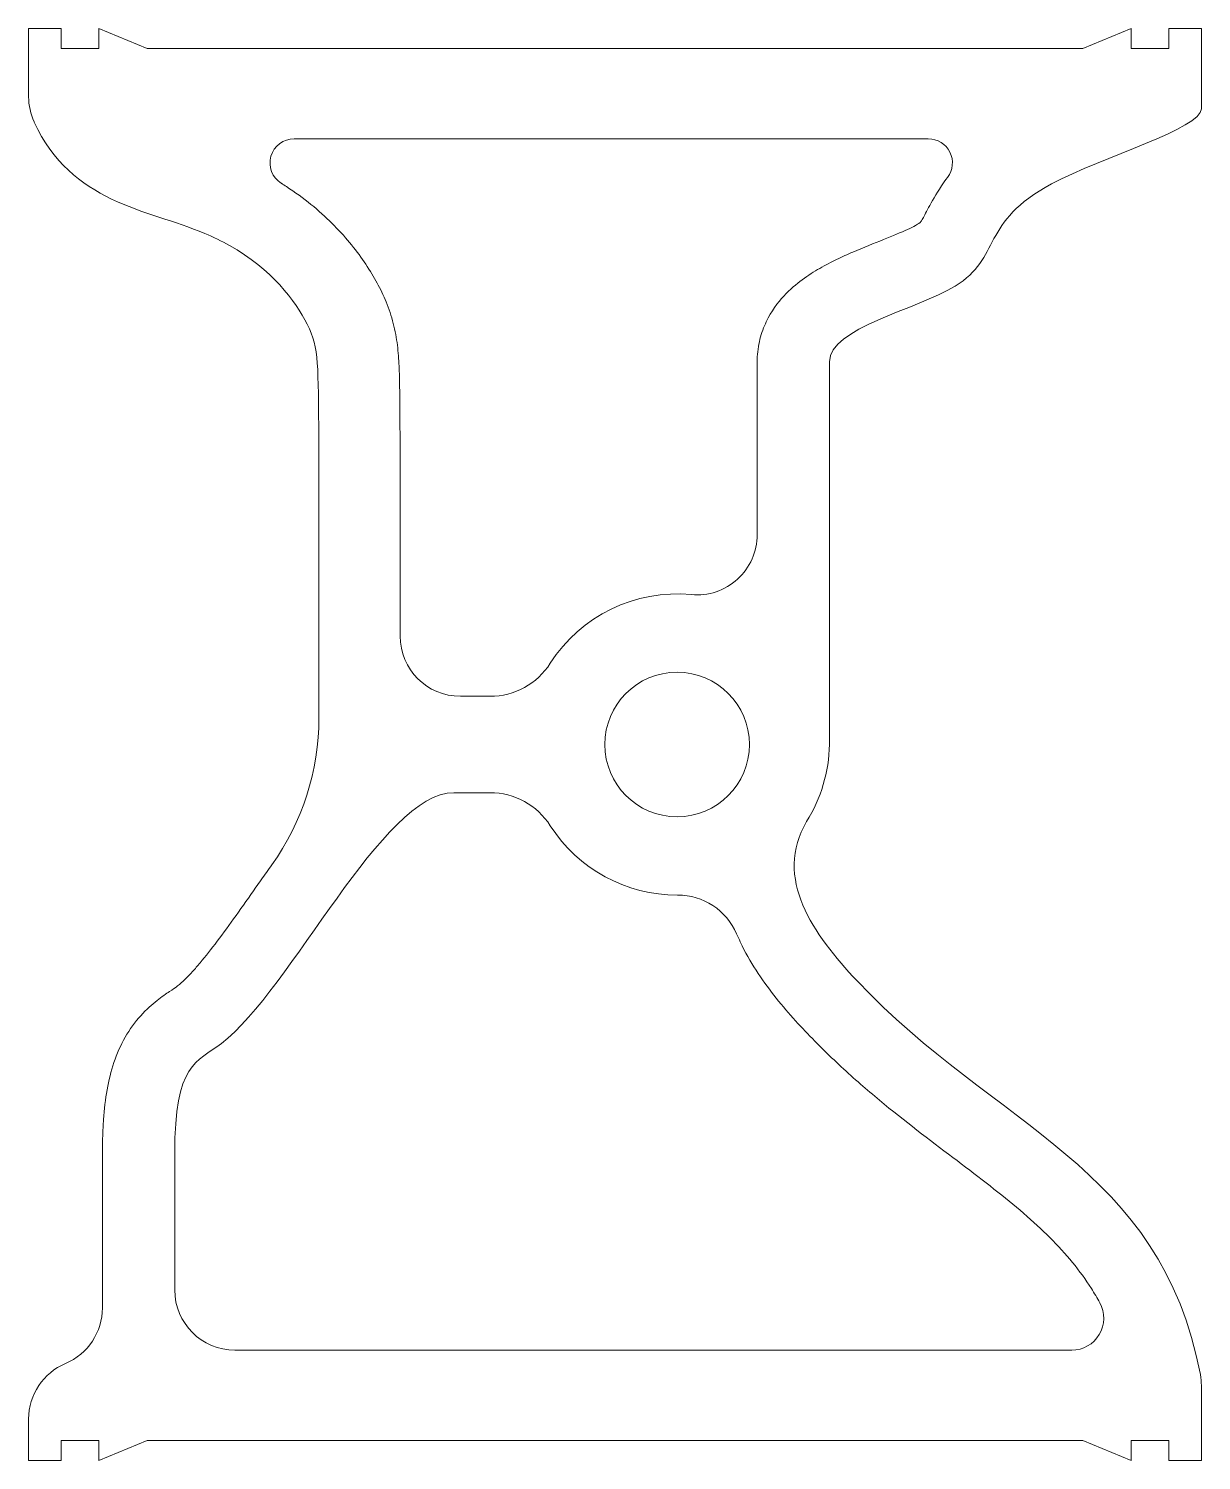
# Model space of a CAD drawing. Header units: inches. Extents: x -2.61 to -0.67, y -0.13 to 2.24.
import ezdxf

# ---------------------------------------------------------------- set-up
doc = ezdxf.new("R2010")
doc.units = ezdxf.units.IN
doc.header["$MEASUREMENT"] = 0

msp = doc.modelspace()

# ---------------------------------------------------------------- linework, layer by layer
at = {"color": 7, "linetype": 'Continuous', "lineweight": 15}
for p, q in [((-2.5603, 2.2439), (-2.6145, 2.2439)), ((-2.6145, 2.1308), (-2.6145, 2.2439)), ((-2.5603, 2.211), (-2.5603, 2.2439)), ((-2.4978, 2.211), (-2.4978, 2.2439)), ((-2.4978, 2.2439), (-2.4178, 2.211)), ((-0.7844, 2.2439), (-0.8644, 2.211)), ((-0.7844, 2.211), (-0.7844, 2.2439)), ((-0.7219, 2.211), (-0.7219, 2.2439)), ((-0.7219, 2.2439), (-0.6677, 2.2439)), ((-0.6677, 2.111), (-0.6677, 2.2439)), ((-2.5603, 2.211), (-2.4978, 2.211)), ((-0.8644, 2.211), (-2.4178, 2.211)), ((-0.7219, 2.211), (-0.7844, 2.211)), ((-2.1738, 2.061), (-1.121, 2.061)), ((-1.405, 1.6951), (-1.405, 1.4039)), ((-1.285, 1.691), (-1.285, 1.0555)), ((-2.1326, 1.5608), (-2.1326, 1.0998)), ((-1.9978, 1.2355), (-1.9978, 1.5614)), ((-1.8486, 1.1355), (-1.8978, 1.1355)), ((-1.8486, 0.9755), (-1.9084, 0.9755)), ((-2.492, 0.376), (-2.492, 0.1202)), ((-2.372, 0.376), (-2.372, 0.15)), ((-2.272, 0.05), (-0.8828, 0.05)), ((-0.6677, -0.0089), (-0.6677, -0.1329)), ((-2.6145, -0.0642), (-2.6145, -0.1329)), ((-2.5603, -0.1), (-2.4978, -0.1)), ((-2.5603, -0.1), (-2.5603, -0.1329)), ((-2.4978, -0.1329), (-2.4178, -0.1)), ((-2.4978, -0.1), (-2.4978, -0.1329)), ((-0.8644, -0.1), (-2.4178, -0.1)), ((-0.7844, -0.1329), (-0.8644, -0.1)), ((-0.7219, -0.1), (-0.7844, -0.1)), ((-0.7844, -0.1), (-0.7844, -0.1329)), ((-0.7219, -0.1), (-0.7219, -0.1329)), ((-2.5603, -0.1329), (-2.6145, -0.1329)), ((-0.7219, -0.1329), (-0.6677, -0.1329))]:
    msp.add_line(p, q, dxfattribs=at)
msp.add_circle((-1.538, 1.0555), 0.12, dxfattribs=at)
for centre, radius, start, end in [((-2.5145, 2.1308), 0.1, 180, 204.723), ((-2.1738, 2.021), 0.04, 90, 238.0708), ((-1.121, 2.021), 0.04, 322.7293, 90), ((-1.505, 1.4039), 0.1, 264.5883, 0), ((-1.538, 1.0555), 0.25, 84.5883, 147.3842), ((-1.8978, 1.2355), 0.1, 180, 270), ((-1.8486, 1.2543), 0.1188, 270, 327.3842), ((-2.5532, 1.0998), 0.4206, 324.4913, 0), ((-1.535, 1.0604), 0.25, 327.9721, 358.8709), ((-1.8486, 0.8567), 0.1188, 32.6158, 90), ((-1.538, 1.0555), 0.25, 212.6158, 270.1846), ((-1.5369, 0.6993), 0.1062, 23.1039, 90.1846), ((-2.272, 0.15), 0.1, 180, 270), ((-2.592, 0.1202), 0.1, 292.8069, 0), ((-0.8828, 0.1031), 0.0531, 270, 28.7408), ((-2.5145, -0.0642), 0.1, 112.8069, 180), ((-0.7677, -0.0089), 0.1, 360, 10.5915)]:
    msp.add_arc(centre, radius, start, end, dxfattribs=at)
for points, knots in [([(-0.6677, 2.111), (-0.6677, 2.0781), (-1.0601, 1.966), (-0.9698, 1.8132), (-1.285, 1.7469), (-1.285, 1.691)], [0, 0, 0, 0, 0.280776, 0.671632, 1, 1, 1, 1]), ([(-2.6053, 2.0889), (-2.5431, 1.9538), (-2.4004, 1.9433), (-2.2188, 1.8544), (-2.1282, 1.7349), (-2.1346, 1.6864), (-2.1326, 1.5608)], [0.0179686, 0.0179686, 0.0179686, 0.0179686, 0.364565, 0.4161821, 0.6970506, 1, 1, 1, 1]), ([(-1.0891, 1.9968), (-1.0928, 1.992), (-1.1064, 1.973), (-1.1221, 1.9438), (-1.1323, 1.9243), (-1.1346, 1.9221), (-1.1344, 1.9219), (-1.1411, 1.9175), (-1.159, 1.9085), (-1.1939, 1.8942), (-1.2368, 1.8773), (-1.273, 1.861), (-1.301, 1.8466), (-1.33, 1.8283), (-1.3606, 1.8027), (-1.3868, 1.7681), (-1.4015, 1.7289), (-1.4047, 1.7062), (-1.405, 1.6951)], [0.4114574, 0.4114574, 0.4114574, 0.4114574, 0.430157, 0.4869706, 0.5437841, 0.6005976, 0.6574112, 0.6858179, 0.7142247, 0.7710383, 0.8278518, 0.8562586, 0.8846653, 0.9130721, 0.9414789, 0.9698856, 0.984089, 0.9982924, 0.9982924, 0.9982924, 0.9982924]), ([(-1.9978, 1.5614), (-1.998, 1.5703), (-1.9981, 1.5889), (-1.9983, 1.6201), (-1.9986, 1.6536), (-1.9995, 1.688), (-2.0022, 1.7221), (-2.0094, 1.7592), (-2.0225, 1.7954), (-2.0374, 1.8251), (-2.0632, 1.8671), (-2.0985, 1.9105), (-2.145, 1.9525), (-2.1747, 1.9742), (-2.1921, 1.9853), (-2.1949, 1.9871)], [0.2547936, 0.2547936, 0.2547936, 0.2547936, 0.2780813, 0.301369, 0.3479444, 0.3945198, 0.4410952, 0.4876706, 0.534246, 0.5808214, 0.6273968, 0.7205476, 0.767123, 0.8136984, 0.8225436, 0.8225436, 0.8225436, 0.8225436]), ([(-1.9084, 0.9755), (-2.0276, 0.9755), (-2.2309, 0.5331), (-2.372, 0.5265), (-2.372, 0.376)], [0, 0, 0, 0, 0.740547, 1, 1, 1, 1]), ([(-1.323, 0.9278), (-1.3789, 0.8338), (-1.0959, 0.4394), (-0.7343, 0.3563), (-0.6694, 0.0095)], [0, 0, 0, 0, 0.2370263, 0.9931779, 0.9931779, 0.9931779, 0.9931779]), ([(-2.2108, 0.8555), (-2.2137, 0.8514), (-2.2226, 0.839), (-2.2427, 0.8104), (-2.2705, 0.771), (-2.3018, 0.728), (-2.3256, 0.6977), (-2.3426, 0.6782), (-2.3538, 0.6665), (-2.3635, 0.6577), (-2.3682, 0.6539), (-2.379, 0.6466), (-2.4001, 0.6323), (-2.4287, 0.6072), (-2.4557, 0.5704), (-2.4743, 0.5278), (-2.4851, 0.4829), (-2.4899, 0.442), (-2.4917, 0.406), (-2.492, 0.3858), (-2.492, 0.376)], [0.3898021, 0.3898021, 0.3898021, 0.3898021, 0.4054271, 0.4375, 0.5, 0.5625, 0.625, 0.65625, 0.6875, 0.71875, 0.75, 0.78125, 0.8125, 0.84375, 0.875, 0.90625, 0.9375, 0.96875, 0.984375, 1, 1, 1, 1]), ([(-1.4392, 0.741), (-1.4372, 0.7365), (-1.4198, 0.6979), (-1.3772, 0.6353), (-1.3133, 0.5656), (-1.2496, 0.5048), (-1.1647, 0.4331), (-1.0634, 0.3576), (-0.9588, 0.2771), (-0.8915, 0.2107), (-0.8572, 0.1637), (-0.843, 0.1407), (-0.8385, 0.1327), (-0.8362, 0.1286)], [0.1192897, 0.1192897, 0.1192897, 0.1192897, 0.1271022, 0.1875, 0.25, 0.3125, 0.375, 0.5, 0.625, 0.75, 0.8115839, 0.8272089, 0.8428339, 0.8428339, 0.8428339, 0.8428339])]:
    msp.add_open_spline(points, degree=3, knots=knots, dxfattribs=at)

doc.saveas('drawing.dxf')
